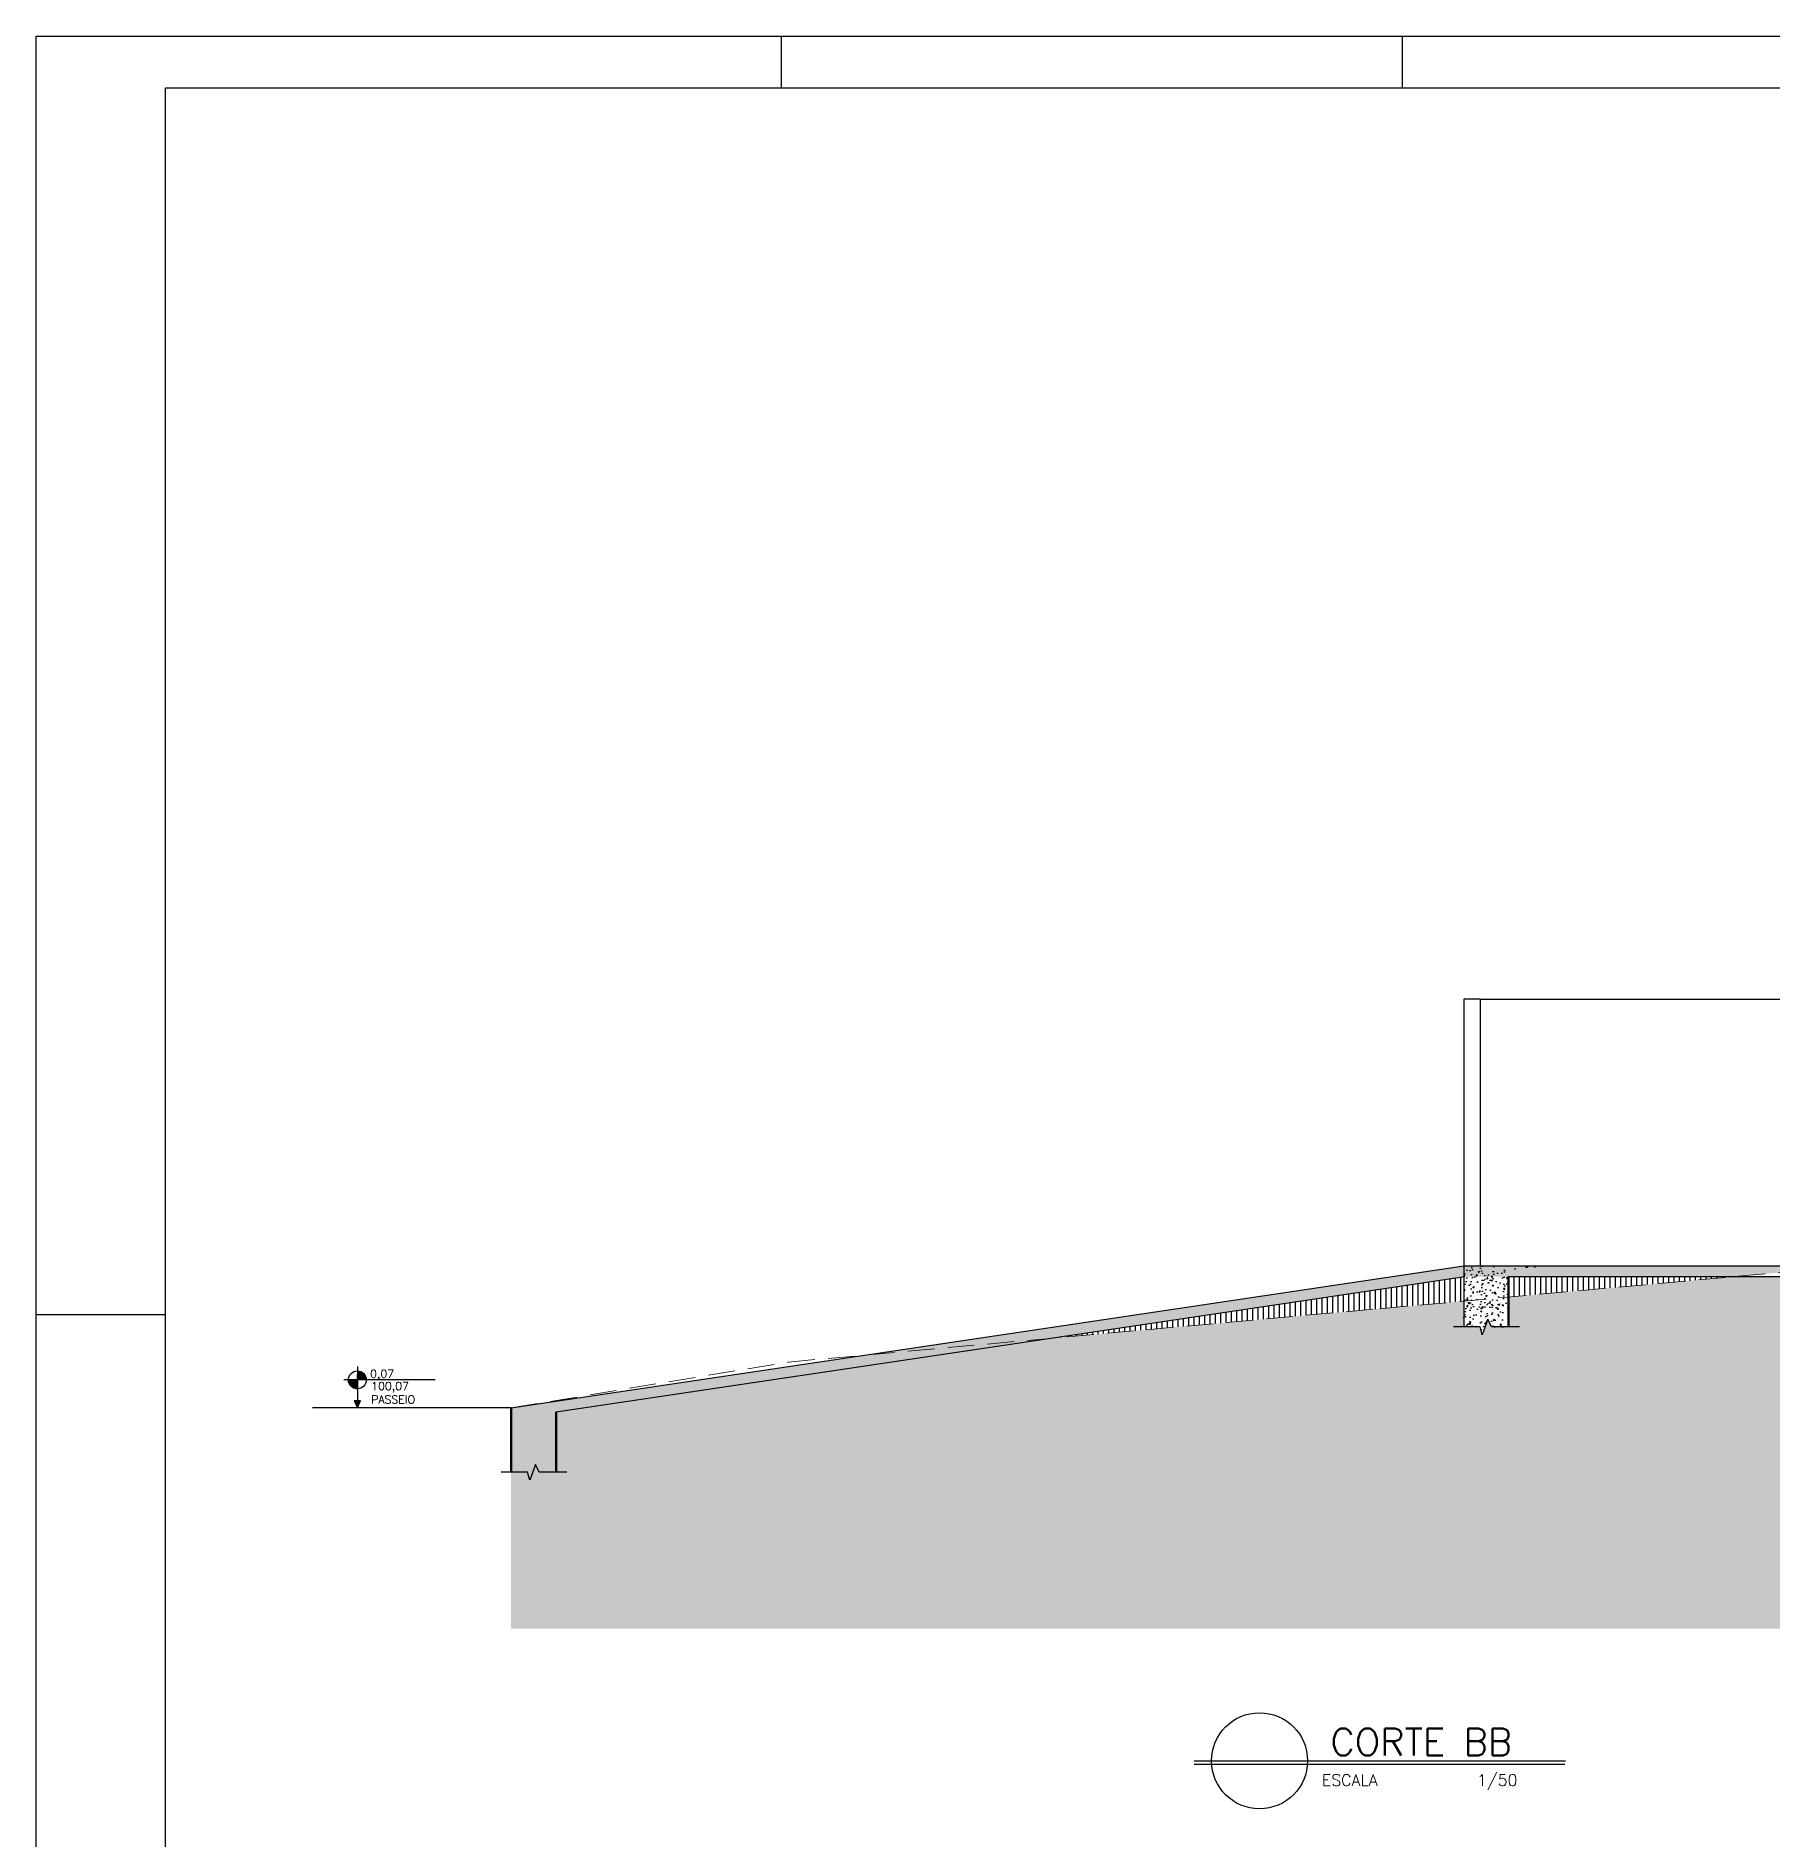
# Model space of a CAD drawing. Header units: inches. Extents: x 580771 to 672494, y 7715997 to 7829530.
# Drawn here: x 650836 to 652464, y 7718764 to 7720454 of the extents above; entities that cross this region are included whole.
import ezdxf

# ---------------------------------------------------------------- set-up
doc = ezdxf.new("R2010")
doc.units = ezdxf.units.IN
doc.header["$MEASUREMENT"] = 0
doc.linetypes.add('DASHED2', pattern=[0.375, 0.25, -0.125])
for name, color, linetype in [('1-ARQ-A', 1, 'Continuous'), ('1-ARQ-B', 2, 'Continuous'), ('1-ARQ-D', 4, 'Continuous'), ('Block1', 1, 'Continuous'), ('NIVEL', 2, 'Continuous'), ('P01', 1, 'Continuous'), ('P02', 2, 'Continuous'), ('P06', 6, 'Continuous'), ('parede', 6, 'Continuous')]:
    doc.layers.add(name, color=color, linetype=linetype)
doc.layers.add('ARQ-06', color=6, linetype='Continuous', lineweight=60)
doc.layers.add('MEIO_FIO', color=7, linetype='Continuous', lineweight=0)
doc.styles.add('ROMANS', font='romans', dxfattribs={"height": 0.2})
pattern_1 = [(50, (-9473.35, -33683.601), (14.345203652, -1.2550427), [1.5, -16.5]), (355, (-9473.35, -33683.601), (-2.775026672, 15.043842674), [1.2, -13.2]), (100.45144446, (-9472.154, -33683.706), (11.570176935, 13.78879982), [1.27480384, -14.02284224]), (46.1842, (-9473.35, -33679.601), (21.344826613, -3.310385616), [2.25, -24.75]), (96.6356355, (-9471.57, -33679.877), (18.693238913, 19.482372015), [1.91220684, -21.0342752]), (351.184164, (-9473.35, -33679.601), (18.6932389, 19.482372005), [1.8, -19.80000002]), (21, (-9471.35, -33680.601), (11.938141042, -8.052377813), [1.5, -16.5]), (326, (-9471.35, -33680.601), (4.866306638, 14.5030009), [1.2, -13.2]), (71.45144474, (-9470.355, -33681.272), (16.804447535, 6.450623056), [1.2748038, -14.02284224]), (37.5, (-9473.3495, -33683.6013), (0.2431971063, 6.6578770766), [0, -13.04, 0, -13.4, 0, -13.25]), (7.5, (-9473.3495, -33683.601), (5.261390749, 7.8882342376), [0, -7.64, 0, -12.74, 0, -5.05]), (327.5, (-9477.8095, -33683.6013), (10.6764487234, -0.4510974347), [0, -5, 0, -15.6, 0, -20.7]), (317.5, (-9479.8095, -33683.601), (11.663723387, 2.002099647), [0, -6.5, 0, -10.36, 0, -14.7])]

# ---------------------------------------------------------------- blocks, each defined once
blk = doc.blocks.new('A0')
at = {"color": 0}
blk.add_lwpolyline([(2.5, 1), (2.5, 83.1), (117.9, 83.1), (117.9, 1)], close=True, dxfattribs=at)
at = {"layer": 'P02'}
blk.add_line((0, 59.4), (2.5, 59.4), dxfattribs=at)
blk.add_lwpolyline([(0, 0), (0, 84.1), (118.9, 84.1), (118.9, 0)], close=True, dxfattribs=at)
for points in [[(14.4, 84.1), (14.4, 83.1)], [(26.4, 84.1), (26.4, 83.1)]]:
    blk.add_lwpolyline(points, dxfattribs=at)
blk = doc.blocks.new('*X32')
at = {"color": 0}
for p, q in [((-1683, 3892), (-1680, 3892)), ((-1683, 3891), (-1680, 3891)), ((-1683, 3890), (-1680, 3890)), ((-1683, 3889), (-1680, 3889)), ((-1680, 3888), (-1680, 3892.3)), ((-1679, 3888), (-1679, 3892)), ((-1678, 3888), (-1678, 3891.6)), ((-1677, 3888), (-1677, 3891.1)), ((-1676, 3888), (-1676, 3890.4)), ((-1675, 3888), (-1675, 3889.6)), ((-1695, 3880), (-1692, 3880)), ((-1694.9, 3879), (-1692, 3879)), ((-1694.7, 3878), (-1692, 3878)), ((-1694.5, 3877), (-1692, 3877)), ((-1694.1, 3876), (-1692, 3876)), ((-1694, 3875.8), (-1694, 3876)), ((-1693, 3874), (-1693, 3876)), ((-1692, 3876), (-1692, 3880.7)), ((-1692, 3872.7), (-1692, 3876)), ((-1692, 3876), (-1686, 3876)), ((-1692, 3875), (-1686, 3875)), ((-1692, 3874), (-1686, 3874)), ((-1692, 3873), (-1686, 3873)), ((-1691.3, 3872), (-1686, 3872)), ((-1691, 3876), (-1691, 3880.7)), ((-1690.1, 3871), (-1686, 3871)), ((-1690, 3876), (-1690, 3880.7)), ((-1689, 3876), (-1689, 3880.7)), ((-1688.5, 3870), (-1686, 3870)), ((-1688, 3876), (-1688, 3880.7)), ((-1688, 3869.8), (-1688, 3870)), ((-1687, 3876), (-1687, 3880.7)), ((-1687, 3869.4), (-1687, 3870)), ((-1686, 3876), (-1686, 3880.7)), ((-1686, 3880), (-1683, 3880)), ((-1686, 3879), (-1683, 3879)), ((-1686, 3878), (-1683, 3878)), ((-1686, 3877), (-1683, 3877)), ((-1686, 3870), (-1686, 3876)), ((-1686, 3876), (-1683, 3876)), ((-1686, 3869.1), (-1686, 3870)), ((-1686, 3870), (-1683, 3870)), ((-1685.8, 3869), (-1683, 3869)), ((-1685, 3870), (-1685, 3876)), ((-1684, 3870), (-1684, 3876)), ((-1683, 3882), (-1683, 3888)), ((-1683, 3888), (-1680, 3888)), ((-1683, 3882), (-1680, 3882)), ((-1683, 3881), (-1680, 3881)), ((-1682, 3882), (-1682, 3888)), ((-1681, 3882), (-1681, 3888)), ((-1680, 3882), (-1680, 3888)), ((-1680, 3888), (-1674, 3888)), ((-1680, 3887), (-1674, 3887)), ((-1680, 3886), (-1674, 3886)), ((-1680, 3885), (-1674, 3885)), ((-1680, 3884), (-1674, 3884)), ((-1680, 3883), (-1674, 3883)), ((-1680, 3880.7), (-1680, 3882)), ((-1680, 3882), (-1674, 3882)), ((-1679, 3880.7), (-1679, 3882)), ((-1678, 3880.7), (-1678, 3882)), ((-1677, 3880.7), (-1677, 3882)), ((-1676, 3880.7), (-1676, 3882)), ((-1675, 3880.7), (-1675, 3882)), ((-1674, 3888), (-1674, 3888.6)), ((-1674, 3882), (-1674, 3888)), ((-1674, 3888), (-1673.5, 3888)), ((-1674, 3880.7), (-1674, 3882)), ((-1674, 3882), (-1671.1, 3882)), ((-1674, 3881), (-1671.1, 3881)), ((-1673, 3882), (-1673, 3887.2)), ((-1672, 3882), (-1672, 3885.4))]:
    blk.add_line(p, q, dxfattribs=at)
blk = doc.blocks.new('nível corte')
at = {"layer": 'NIVEL', "color": 2, "linetype": 'Continuous'}
for p, q in [((172038.5, 10236.2), (172038.5, 10197.3)), ((172111.3, 10223.6), (172025.9, 10223.6)), ((172035.5, 10204.3), (172038.5, 10197.3)), ((172035.5, 10204.3), (172041.5, 10204.3)), ((172038.5, 10197.3), (172041.5, 10204.3))]:
    blk.add_line(p, q, dxfattribs=at)
blk.add_circle((172038.5, 10223.6), 8.4, dxfattribs=at)
blk.add_solid([(172035.5, 10204.3), (172038.5, 10197.3), (172041.5, 10204.3), (172038.5, 10197.3)], dxfattribs=at)
at = {"layer": 'NIVEL', "color": 1, "linetype": 'Continuous', "xscale": 0.7000000000116415, "yscale": 0.7000000000116415, "zscale": 0.7000000000116415}
blk.add_blockref('*X32', (173216.6, 7507.1), dxfattribs=at)

msp = doc.modelspace()

# ---------------------------------------------------------------- hatches: boundary and pattern name
at = {"layer": 'Block1'}
h = msp.add_hatch(dxfattribs=at)
h.set_pattern_fill('EARTH', color=256, scale=150, angle=45, style=0, double=1)
h.paths.add_polyline_path([(656276.725, 7719235.785), (656260.654, 7719235.785), (656257.343, 7719243.06), (656251.947, 7719228.358), (656249.892, 7719235.785), (656234.477, 7719235.785), (656234.477, 7719286.579), (655799.612, 7719286.579), (655799.612, 7719235.785), (655783.541, 7719235.785), (655780.23, 7719243.06), (655774.834, 7719228.358), (655772.78, 7719235.785), (655757.364, 7719235.785), (655757.364, 7719301.579), (655204.125, 7719301.579), (655204.125, 7719244.494), (655188.054, 7719244.494), (655184.742, 7719251.77), (655179.347, 7719237.068), (655177.292, 7719244.494), (655161.877, 7719244.494), (655161.877, 7719301.579), (653522.203, 7719301.579), (653522.203, 7719254.494), (653506.132, 7719254.494), (653502.821, 7719261.77), (653497.425, 7719247.068), (653495.371, 7719254.494), (653479.955, 7719254.494), (653479.955, 7719301.579), (653166.861, 7719301.579), (653166.861, 7719254.494), (653150.79, 7719254.494), (653147.478, 7719261.77), (653142.083, 7719247.068), (653140.028, 7719254.494), (653124.612, 7719254.494), (653124.612, 7719291.579), (652428.327, 7719291.579), (652216.594, 7719272.471), (652216.594, 7719244.491), (652200.523, 7719244.491), (652197.211, 7719251.767), (652191.816, 7719237.065), (652189.761, 7719244.491), (652174.612, 7719244.491), (652174.612, 7719268.682), (652095.907, 7719261.579), (651786.551, 7719233.689), (651323.61, 7719164.759), (651323.61, 7719108.35), (651307.539, 7719108.35), (651304.228, 7719115.625), (651298.833, 7719100.924), (651296.778, 7719108.35), (651281.291, 7719108.35), (651281.291, 7719068.5), (651281.291, 7718961.5), (656276.725, 7718961.5)])
h.paths.add_polyline_path([(652533.241, 7719244.855), (652727.247, 7719262.664), (652726.219, 7719273.866), (652532.213, 7719256.058)], flags=24)
h = msp.add_hatch(dxfattribs=at)
h.set_pattern_fill('_USER', color=256, scale=5, angle=90, style=0, pattern_type=0)
h.set_pattern_definition([(90, (-9473.3495, -33683.6013), (-5, 3e-16), [])])
h.paths.add_polyline_path([(652174.612, 7719268.682), (652174.612, 7719291.469), (651786.551, 7719233.689), (652095.907, 7719261.579)])
h.paths.add_polyline_path([(652216.594, 7719291.579), (652216.594, 7719272.471), (652428.327, 7719291.579)])
at = {"layer": 'P01'}
h = msp.add_hatch(dxfattribs=at)
h.set_pattern_fill('AR-CONC', color=256, scale=2)
h.set_pattern_definition(pattern_1)
h.paths.add_polyline_path([(652175.353, 7719291.579), (652428.327, 7719291.579), (652539.133, 7719301.579), (652174.612, 7719301.579), (651614.427, 7719218.171), (651786.551, 7719233.689)])
h = msp.add_hatch(dxfattribs=at)
h.set_pattern_fill('AR-CONC', color=256, scale=2)
h.set_pattern_definition([(50, (-1492.912, -33548.603), (14.345203652, -1.2550427), [1.5, -16.5]), (355, (-1492.912, -33548.603), (-2.775026672, 15.043842674), [1.2, -13.2]), (100.45144446, (-1491.717, -33548.707), (11.570176935, 13.78879982), [1.27480384, -14.02284224]), (46.1842, (-1492.912, -33544.603), (21.344826613, -3.310385616), [2.25, -24.75]), (96.6356355, (-1491.134, -33544.879), (18.693238913, 19.482372015), [1.91220684, -21.0342752]), (351.184164, (-1492.912, -33544.603), (18.6932389, 19.482372005), [1.8, -19.80000002]), (21, (-1490.912, -33545.603), (11.938141042, -8.052377813), [1.5, -16.5]), (326, (-1490.912, -33545.603), (4.866306638, 14.5030009), [1.2, -13.2]), (71.45144474, (-1489.917, -33546.274), (16.804447535, 6.450623056), [1.2748038, -14.02284224]), (37.5, (-1492.9123, -33548.6026), (0.2431971063, 6.6578770766), [0, -13.04, 0, -13.4, 0, -13.25]), (7.5, (-1492.912, -33548.6026), (5.261390749, 7.8882342376), [0, -7.64, 0, -12.74, 0, -5.05]), (327.5, (-1497.3723, -33548.6026), (10.6764487234, -0.4510974347), [0, -5, 0, -15.6, 0, -20.7]), (317.5, (-1499.372, -33548.603), (11.663723387, 2.002099647), [0, -6.5, 0, -10.36, 0, -14.7])])
h.paths.add_polyline_path([(652216.594, 7719297.179), (652251.969, 7719302.004), (652174.612, 7719301.578), (652174.612, 7719244.491), (652189.761, 7719244.491), (652191.816, 7719237.065), (652197.211, 7719251.767), (652200.523, 7719244.491), (652216.594, 7719244.491)])
h = msp.add_hatch(dxfattribs=at)
h.set_pattern_fill('AR-CONC', color=256, scale=2)
h.set_pattern_definition(pattern_1)
h.paths.add_polyline_path([(651323.61, 7719164.759), (651786.551, 7719233.689), (651614.427, 7719218.171), (651281.362, 7719168.579), (651281.362, 7719108.35), (651296.778, 7719108.35), (651298.833, 7719100.924), (651304.228, 7719115.625), (651307.539, 7719108.35), (651323.61, 7719108.35)])

# ---------------------------------------------------------------- linework, layer by layer
at = {"layer": '1-ARQ-A'}
for p, q in [((651921.641, 7718837.781), (652269.747, 7718837.781)), ((651921.641, 7718834.53), (652269.238, 7718834.53))]:
    msp.add_line(p, q, dxfattribs=at)
msp.add_circle((651983.039, 7718837.781), 45, dxfattribs=at)
at = {"layer": 'ARQ-06'}
for p, q in [((652216.594, 7719291.579), (652216.594, 7719244.491)), ((651281.362, 7719168.579), (651281.362, 7719108.444)), ((651323.61, 7719164.759), (651323.61, 7719108.35))]:
    msp.add_line(p, q, dxfattribs=at)
at = {"layer": 'Block1'}
for points in [[(652226.726, 7719244.491), (652200.523, 7719244.491), (652197.211, 7719251.767), (652191.816, 7719237.065), (652189.761, 7719244.491), (652164.961, 7719244.491)], [(651333.743, 7719108.35), (651307.539, 7719108.35), (651304.228, 7719115.625), (651298.833, 7719100.924), (651296.778, 7719108.35), (651271.978, 7719108.35)]]:
    msp.add_lwpolyline(points, dxfattribs=at)
at = {"layer": 'MEIO_FIO', "color": 2, "linetype": 'DASHED2', "ltscale": 100}
msp.add_lwpolyline([(651281.362, 7719168.579), (651541.316, 7719211.579), (652095.907, 7719261.579), (652649.94, 7719311.579), (653197.171, 7719361.579), (653847.323, 7719411.579), (654548.97, 7719461.579), (655347.151, 7719511.579), (656275.767, 7719541.471)], dxfattribs=at)
at = {"layer": 'NIVEL'}
msp.add_line((652189.756, 7719551.579), (652730.612, 7719551.579), dxfattribs=at)
at = {"layer": 'parede'}
for p, q in [((652174.612, 7719551.579), (652174.612, 7719244.491)), ((652189.756, 7719551.579), (652174.612, 7719551.579)), ((652189.756, 7719551.579), (652189.756, 7719301.579)), ((651281.362, 7719168.579), (652174.612, 7719301.579)), ((652174.612, 7719301.579), (653124.612, 7719301.579)), ((651323.61, 7719164.759), (652175.353, 7719291.579)), ((652216.594, 7719291.579), (653124.612, 7719291.579)), ((651281.362, 7719168.579), (651095.137, 7719168.579))]:
    msp.add_line(p, q, dxfattribs=at)

# ---------------------------------------------------------------- block references
at = {"xscale": 48.51000000000931, "yscale": 48.51000000000931, "zscale": 48.51000000000931}
msp.add_blockref('A0', (650836.028, 7716374.704), dxfattribs=at)
at = {"layer": 'P06'}
msp.add_blockref('nível corte', (479098.734, 7708971.234), dxfattribs=at)

# ---------------------------------------------------------------- texts
at = {"layer": '1-ARQ-B', "linetype": 'Continuous', "style": 'ROMANS'}
msp.add_text('ESCALA           1/50', height=10.8, dxfattribs=at).set_placement((652041.5, 7718814.264))
at = {"layer": '1-ARQ-D', "linetype": 'Continuous', "lineweight": 0, "style": 'ROMANS'}
msp.add_text('CORTE BB', height=25.3125, dxfattribs=at).set_placement((652049.527, 7718842.832))
at = {"layer": 'NIVEL', "style": 'ROMANS'}
for s, p in [('0,07', (651149.176, 7719196.787)), ('PASSEIO', (651150.218, 7719172.675)), ('100,07', (651150.218, 7719185.339))]:
    msp.add_text(s, height=7.5, dxfattribs=at).set_placement(p)

doc.saveas('drawing.dxf')
